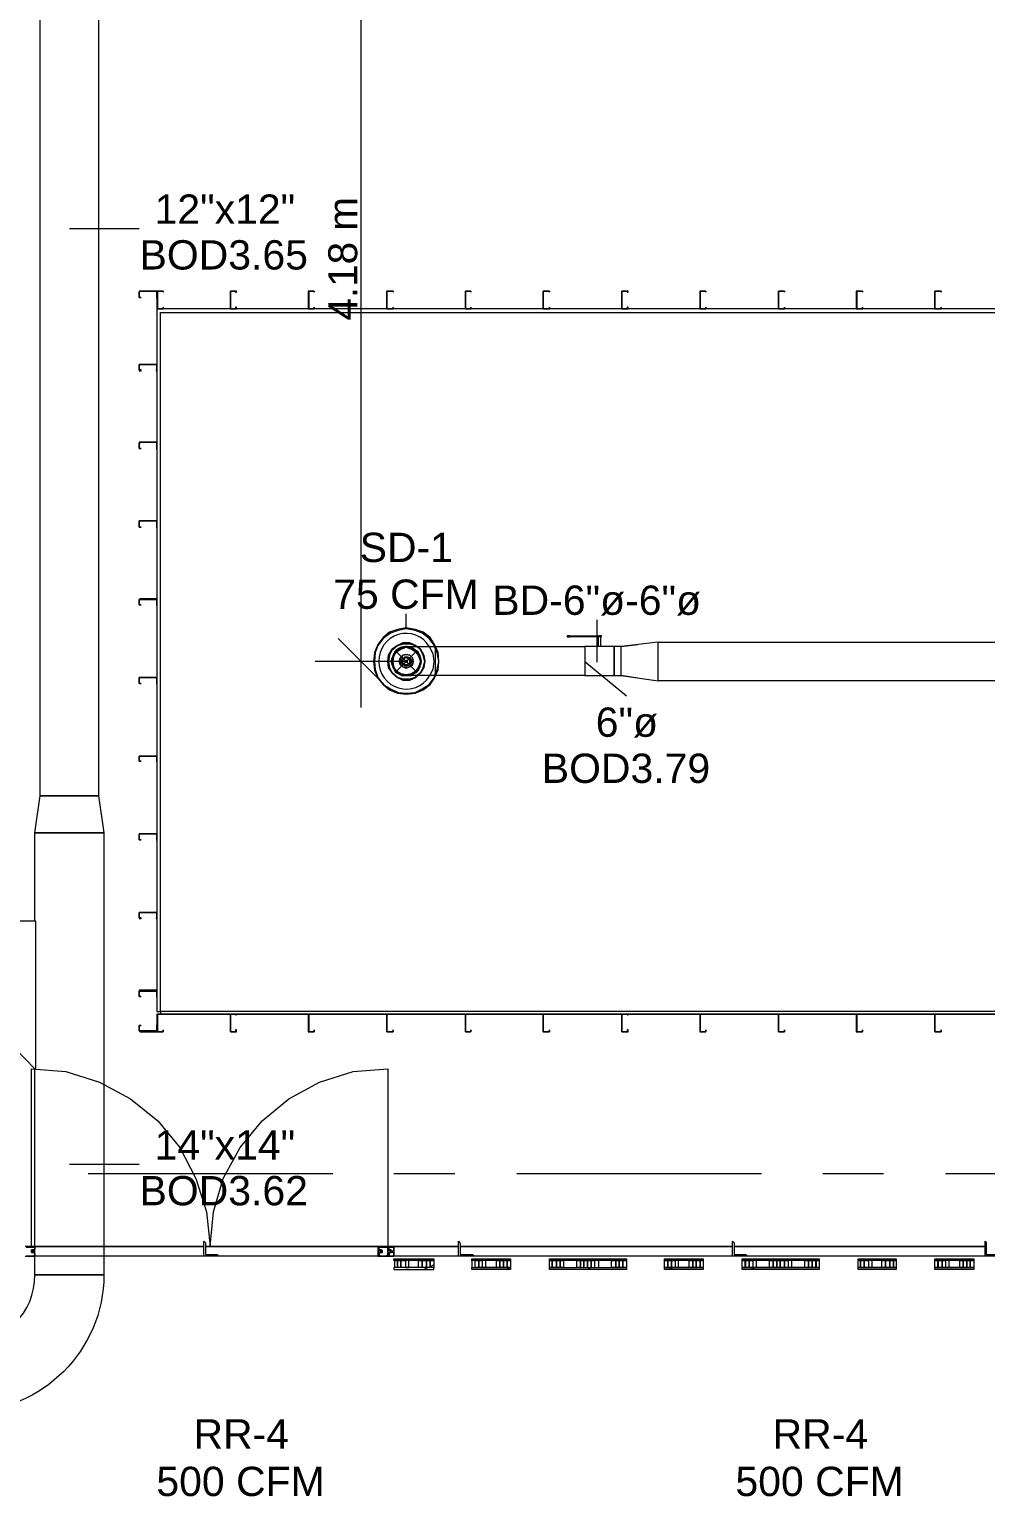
# Model space of a CAD drawing. Header units: metres. Extents: x -2 to 237, y -8 to 52.
# Drawn here: x 37.8 to 42.76, y 22.01 to 29.58 of the extents above; entities that cross this region are included whole.
import ezdxf

# ---------------------------------------------------------------- set-up
doc = ezdxf.new("R2010")
doc.units = ezdxf.units.M
doc.layers.add('HVAC - Ductos', color=5, linetype='Continuous', lineweight=0)
doc.layers.add('PDF4_Text', color=7, linetype='Continuous', lineweight=0)
doc.layers.add('PDF4_Geometry', color=7, linetype='Continuous', lineweight=0, true_color=0xaaaaaa)
doc.styles.add('PDF Helvetica', font='')
doc.styles.get('PDF Helvetica').set_extended_font_data('Helvetica')

msp = doc.modelspace()

# ---------------------------------------------------------------- linework, layer by layer
at = {"layer": 'HVAC - Ductos', "lineweight": 0}
for points in [[(39.5204, 26.0684), (39.5204, 30.4805), (39.5204, 33.0828)], [(38.0085, 28.5516), (38.3704, 28.5516)], [(39.7541, 26.4808), (39.7541, 26.554)], [(40.7437, 26.3021), (40.7437, 26.522)], [(39.7541, 26.3845), (39.7495, 26.3845), (39.7541, 26.3845), (39.7679, 26.3845), (39.7907, 26.3845), (39.8228, 26.3845), (39.8641, 26.3845), (39.9053, 26.3845), (39.9007, 26.3937), (39.8778, 26.4304), (39.8412, 26.4578), (39.7999, 26.4716), (39.7541, 26.4808), (39.7083, 26.4716), (39.6671, 26.4578), (39.635, 26.4304), (39.6075, 26.3937), (39.5892, 26.3524), (39.5846, 26.3066), (39.5892, 26.2608), (39.6075, 26.2196), (39.635, 26.1875), (39.6671, 26.1601), (39.7083, 26.1417), (39.7541, 26.1371), (39.7999, 26.1417), (39.8412, 26.1601), (39.8778, 26.1875), (39.9007, 26.2196), (39.9053, 26.2333), (39.887, 26.2333), (39.8458, 26.2333), (39.8091, 26.2333), (39.7816, 26.2333), (39.7587, 26.2333), (39.7541, 26.2333), (39.7358, 26.2333), (39.7175, 26.2425), (39.6991, 26.2517), (39.6899, 26.27), (39.6808, 26.2883), (39.6763, 26.3066), (39.6808, 26.325), (39.6899, 26.3433), (39.6991, 26.3616), (39.7175, 26.3754), (39.7358, 26.3799), (39.7541, 26.3845), (39.7587, 26.3845), (39.7541, 26.3845), (39.7358, 26.3799), (39.7312, 26.3799), (39.7266, 26.3754), (39.7221, 26.3754), (39.7175, 26.3754), (39.6991, 26.3616), (39.6899, 26.3433), (39.6854, 26.3387), (39.6854, 26.3341), (39.6808, 26.325), (39.6763, 26.3066), (39.6808, 26.2883), (39.6854, 26.2791), (39.6854, 26.2746), (39.6899, 26.27), (39.6991, 26.2517), (39.7175, 26.2425), (39.7221, 26.2379), (39.7266, 26.2379), (39.7358, 26.2333), (39.7541, 26.2333), (39.7633, 26.2333), (39.7541, 26.2333)], [(39.9007, 26.3845), (39.9007, 26.3891), (39.8732, 26.4258), (39.8366, 26.4532), (39.7999, 26.467), (39.7541, 26.4762), (39.7129, 26.467), (39.6717, 26.4532), (39.635, 26.4258), (39.6075, 26.3891), (39.5937, 26.3524), (39.5892, 26.3066), (39.5937, 26.2654), (39.6075, 26.2241), (39.635, 26.1875), (39.6717, 26.1646), (39.7129, 26.1463), (39.7541, 26.1417), (39.7999, 26.1463), (39.8366, 26.1646), (39.8732, 26.1875), (39.9007, 26.2241), (39.9007, 26.2333)], [(40.7483, 26.435), (40.7483, 26.3845), (40.6796, 26.3845), (40.6796, 26.3799), (40.6796, 26.3754), (40.6796, 26.3616), (40.6796, 26.3433), (40.6796, 26.325), (40.6796, 26.3066), (40.6796, 26.2883), (40.6796, 26.27), (40.6796, 26.2517), (40.6796, 26.2425), (40.6796, 26.2333), (39.9053, 26.2333), (39.9053, 26.2425), (39.9053, 26.2517), (39.9053, 26.27), (39.9053, 26.2883), (39.9053, 26.3066), (39.9053, 26.325), (39.9053, 26.3433), (39.9053, 26.3616), (39.9053, 26.3754), (39.9053, 26.3799), (39.9053, 26.3845), (40.6796, 26.3845), (40.6796, 26.3799), (40.6796, 26.3754), (40.6796, 26.3616), (40.6796, 26.3433), (40.6796, 26.325), (40.6796, 26.3066), (40.6796, 26.2883), (40.6796, 26.27), (40.6796, 26.2517), (40.6796, 26.2425), (40.6796, 26.2333), (40.8308, 26.2333), (40.8308, 26.2425), (40.8308, 26.2517), (40.8308, 26.27), (40.8308, 26.2883), (40.8308, 26.3066), (40.8308, 26.325), (40.8308, 26.3433), (40.8308, 26.3616), (40.8308, 26.3754), (40.8308, 26.3799), (40.8308, 26.3845), (40.7621, 26.3845), (40.7621, 26.435), (40.7575, 26.435), (40.7529, 26.435)], [(40.588, 26.4395), (40.588, 26.435)], [(40.6017, 26.4395), (40.5971, 26.4395), (40.5926, 26.4395), (40.588, 26.4395), (40.5926, 26.4395), (40.5971, 26.4395), (40.6017, 26.4395), (40.7529, 26.4395), (40.7575, 26.4395), (40.7621, 26.4395), (40.7667, 26.4395), (40.7621, 26.4395), (40.7575, 26.4395), (40.7529, 26.4395)], [(40.7575, 26.435), (40.7621, 26.435), (40.7667, 26.435), (40.7621, 26.435), (40.7575, 26.435), (40.7529, 26.435), (40.6017, 26.435), (40.5971, 26.435), (40.5926, 26.435), (40.588, 26.435), (40.5926, 26.435), (40.5971, 26.435), (40.6017, 26.435)], [(40.7667, 26.435), (40.7667, 26.4395)], [(39.4014, 26.4258), (39.5204, 26.3066), (39.6396, 26.1875)], [(39.7816, 26.3754), (39.8091, 26.3616), (39.7816, 26.3754), (39.7541, 26.3845), (39.7266, 26.3799), (39.7266, 26.3754), (39.6991, 26.3616), (39.6854, 26.3341), (39.6808, 26.3066), (39.6854, 26.2791), (39.6991, 26.2517), (39.7221, 26.2379), (39.6991, 26.2517), (39.7266, 26.2379), (39.7541, 26.2333), (39.7816, 26.2379), (39.8091, 26.2517), (39.8228, 26.2791), (39.832, 26.3066), (39.8228, 26.3387), (39.8091, 26.3616), (39.8228, 26.3387), (39.832, 26.3066), (39.8228, 26.3341)], [(39.7633, 26.2333), (39.7724, 26.2333), (39.7907, 26.2425), (39.7724, 26.2379), (39.7541, 26.2333), (39.7358, 26.2379), (39.7175, 26.2425), (39.7037, 26.2562), (39.6899, 26.27), (39.6854, 26.2883), (39.6808, 26.3066), (39.6854, 26.325), (39.6899, 26.3433), (39.7037, 26.3616), (39.7175, 26.3708), (39.7358, 26.3799), (39.7541, 26.3799), (39.7724, 26.3799), (39.7907, 26.3708), (39.8045, 26.3616), (39.8228, 26.3387), (39.8274, 26.3341)], [(39.6899, 26.3387), (39.7037, 26.3616), (39.7221, 26.3754), (39.6991, 26.3616), (39.6854, 26.3387), (39.6991, 26.3616), (39.7221, 26.3754)], [(39.7816, 26.3799), (39.7816, 26.3754), (39.7862, 26.3754), (39.8045, 26.3616), (39.8183, 26.3433), (39.8091, 26.3616), (39.7816, 26.3754), (39.7541, 26.3845), (39.7816, 26.3754), (39.7541, 26.3799), (39.7312, 26.3754)], [(39.7587, 26.3845), (39.7724, 26.3799), (39.7907, 26.3754), (39.8091, 26.3616), (39.8228, 26.3341), (39.8274, 26.3066), (39.8228, 26.2837)], [(39.8732, 26.3845), (39.8916, 26.3479), (39.8961, 26.3066), (39.8916, 26.2654), (39.8732, 26.2287)], [(39.9007, 26.2333), (39.9145, 26.2654), (39.9236, 26.3066), (39.919, 26.3524), (39.9053, 26.3845)], [(39.9053, 26.2333), (39.919, 26.2608), (39.9236, 26.3066), (39.9145, 26.3524), (39.9007, 26.3845)], [(39.9053, 26.2333), (39.9053, 26.2425), (39.9053, 26.2517), (39.9053, 26.27), (39.9053, 26.2883), (39.9053, 26.3066), (39.9053, 26.325), (39.9053, 26.3433), (39.9053, 26.3616), (39.9053, 26.3754), (39.9053, 26.3799), (39.9053, 26.3845)], [(40.7621, 26.3845), (40.7575, 26.3845), (40.7529, 26.3845)], [(40.9545, 26.2196), (40.8675, 26.2333), (41.0599, 26.2059), (41.0599, 26.4074), (40.8675, 26.3845), (40.9545, 26.3937)], [(39.7587, 26.3066), (39.5204, 26.3066), (39.2822, 26.3066)], [(39.6854, 26.2837), (39.6763, 26.3066), (39.6854, 26.3341)], [(39.6854, 26.2837), (39.6854, 26.2791), (39.6854, 26.2746), (39.6854, 26.2791)], [(39.8045, 26.2562), (39.7907, 26.2425), (39.8091, 26.2517), (39.8228, 26.2791), (39.8091, 26.2517), (39.7816, 26.2379), (39.7587, 26.2333), (39.7816, 26.2379), (39.8091, 26.2517), (39.8183, 26.27), (39.8274, 26.2883), (39.8274, 26.3066), (39.8274, 26.325), (39.832, 26.3066), (39.8274, 26.2883), (39.8183, 26.27), (39.8045, 26.2562), (39.7862, 26.2425)], [(39.8274, 26.2791), (39.8228, 26.2791), (39.8228, 26.2746), (39.8091, 26.2562)], [(40.6796, 26.3066), (40.8949, 26.1279)], [(40.8675, 26.3341), (40.8675, 26.3387)], [(40.8675, 26.2883), (40.8675, 26.2975)], [(40.8675, 26.2746), (40.8675, 26.2791)], [(39.7221, 26.2425), (39.7037, 26.2562), (39.6899, 26.2746)], [(39.7266, 26.2379), (39.7221, 26.2379), (39.7266, 26.2379), (39.7312, 26.2379)], [(39.7862, 26.2379), (39.7816, 26.2379), (39.7541, 26.2333), (39.7312, 26.2379), (39.7495, 26.2333), (39.7312, 26.2379)], [(37.6786, 24.3503), (37.8298, 24.1945)], [(38.0085, 23.6997), (38.3704, 23.6997)]]:
    msp.add_lwpolyline(points, dxfattribs=at)
for points in [[(37.8619, 31.4426), (37.8619, 32.2032), (37.8573, 32.2032), (37.8573, 32.7071), (38.1597, 32.7071), (38.1597, 25.6103), (37.8573, 25.6103), (37.8573, 31.4426)], [(39.8091, 26.2333), (39.7999, 26.2241), (39.7724, 26.215), (39.7403, 26.215), (39.7083, 26.2241), (39.6808, 26.2471), (39.6671, 26.2746), (39.6625, 26.3066), (39.6671, 26.3387), (39.6808, 26.3662), (39.7083, 26.3891), (39.7403, 26.3983), (39.7724, 26.3983), (39.7999, 26.3891), (39.8091, 26.3845), (39.8045, 26.3891), (39.7724, 26.4028), (39.7358, 26.4028), (39.7083, 26.3891), (39.6808, 26.3708), (39.6625, 26.3387), (39.6579, 26.3066), (39.6625, 26.2746), (39.6808, 26.2471), (39.7083, 26.2241), (39.7358, 26.2104), (39.7724, 26.2104), (39.8045, 26.2241), (39.8091, 26.2287), (39.8045, 26.2241), (39.7724, 26.2104), (39.7358, 26.2104), (39.7083, 26.2241), (39.6808, 26.2471), (39.6625, 26.2746), (39.6579, 26.3066), (39.6625, 26.3387), (39.6808, 26.3708), (39.7083, 26.3891), (39.7358, 26.4028), (39.7724, 26.4028), (39.8045, 26.3891), (39.8091, 26.3845), (39.7999, 26.3891), (39.7724, 26.3983), (39.7403, 26.3983), (39.7083, 26.3891), (39.6808, 26.3662), (39.6671, 26.3387), (39.6625, 26.3066), (39.6671, 26.2746), (39.6808, 26.2471), (39.7083, 26.2241), (39.7403, 26.215), (39.7724, 26.215), (39.7999, 26.2241)], [(39.6899, 26.3341), (39.7037, 26.357), (39.7266, 26.3708), (39.7541, 26.3799), (39.7816, 26.3708), (39.8045, 26.357), (39.8183, 26.3341), (39.8274, 26.3066), (39.8183, 26.2791), (39.8045, 26.2562), (39.7816, 26.2425), (39.7541, 26.2379), (39.7266, 26.2425), (39.7037, 26.2562), (39.6899, 26.2791), (39.6854, 26.3066)], [(39.7266, 26.3799), (39.7266, 26.3754), (39.7221, 26.3754), (39.7266, 26.3754)], [(39.7495, 26.3845), (39.7312, 26.3799)], [(39.8412, 26.3387), (39.8274, 26.3662), (39.8091, 26.3845), (39.8274, 26.3708), (39.8091, 26.3845), (39.8274, 26.3662), (39.8412, 26.3387), (39.8504, 26.3066), (39.8412, 26.2746), (39.8274, 26.2471), (39.8091, 26.2333), (39.8274, 26.2471), (39.8458, 26.2746), (39.8274, 26.2471), (39.8412, 26.2746), (39.8504, 26.3066), (39.8458, 26.3387), (39.8504, 26.3066)], [(39.8458, 26.3387), (39.8274, 26.3708)], [(40.8675, 26.2333), (40.8675, 26.2425), (40.8675, 26.2517), (40.8675, 26.27), (40.8675, 26.2883), (40.8675, 26.3066), (40.8675, 26.325), (40.8675, 26.3433), (40.8675, 26.3616), (40.8675, 26.3754), (40.8675, 26.3799), (40.8675, 26.3845), (40.8308, 26.3845), (40.8308, 26.3799), (40.8308, 26.3754), (40.8308, 26.3616), (40.8308, 26.3433), (40.8308, 26.325), (40.8308, 26.3066), (40.8308, 26.2883), (40.8308, 26.27), (40.8308, 26.2517), (40.8308, 26.2425), (40.8308, 26.2333)], [(41.0599, 26.4074), (45.724, 26.4074), (45.724, 26.2059), (41.0599, 26.2059)], [(39.6854, 26.2837), (39.6808, 26.3066), (39.6854, 26.3341), (39.6763, 26.3066)], [(39.6854, 26.3387), (39.6854, 26.3341)], [(39.7724, 26.2791), (39.7862, 26.2883), (39.7907, 26.3066), (39.7862, 26.2883), (39.7724, 26.2791), (39.7541, 26.27), (39.7358, 26.2791), (39.7221, 26.2883), (39.7175, 26.3066), (39.7221, 26.325), (39.7358, 26.3387), (39.7541, 26.3433), (39.7724, 26.3387), (39.7862, 26.325), (39.7907, 26.3066), (39.7862, 26.325), (39.7724, 26.3387), (39.7541, 26.3433), (39.7358, 26.3387), (39.7266, 26.325), (39.7221, 26.3066), (39.7266, 26.2883), (39.7358, 26.2791), (39.7541, 26.2746)], [(39.7633, 26.2837), (39.7724, 26.2929), (39.7816, 26.3066), (39.777, 26.2929), (39.7633, 26.2837), (39.7449, 26.2837), (39.7358, 26.2929), (39.7266, 26.3066), (39.7358, 26.3204), (39.7449, 26.3295), (39.7633, 26.3295), (39.777, 26.3204), (39.7816, 26.3066), (39.7724, 26.3204), (39.7633, 26.3295), (39.7449, 26.3295), (39.7358, 26.3204), (39.7312, 26.3066), (39.7358, 26.2929), (39.7449, 26.2837)], [(39.7403, 26.3204), (39.7541, 26.3295), (39.7679, 26.3204), (39.7724, 26.3066), (39.7679, 26.2929), (39.7541, 26.2883), (39.7403, 26.2929), (39.7358, 26.3066)], [(39.7541, 26.3112), (39.7495, 26.3066), (39.7495, 26.3112), (39.7587, 26.3112), (39.7587, 26.3066), (39.7587, 26.3112)], [(39.7587, 26.3021), (39.7587, 26.3066), (39.7587, 26.3021), (39.7495, 26.3021), (39.7495, 26.3066), (39.7541, 26.3021)], [(39.8274, 26.325), (39.8183, 26.3433)], [(39.8228, 26.2791), (39.832, 26.3066)], [(39.8458, 26.2746), (39.8504, 26.3066)], [(39.6854, 26.2746), (39.6991, 26.2562)], [(39.7495, 26.2333), (39.7541, 26.2333), (39.7587, 26.2333), (39.7541, 26.2333)], [(39.8091, 26.2287), (39.8274, 26.2471)], [(38.1597, 25.6103), (38.1872, 25.4178), (37.8298, 25.4178), (37.8573, 25.6103)], [(37.8344, 24.1945), (37.8344, 24.9596), (37.8298, 24.9596), (37.8298, 25.4178), (38.1872, 25.4178), (38.1872, 23.127), (37.8298, 23.127), (37.8298, 24.1945)], [(37.8344, 24.9596), (37.6786, 24.9596), (37.6786, 24.3503), (37.8298, 24.1945), (37.8344, 24.1945)]]:
    msp.add_lwpolyline(points, close=True, dxfattribs=at)
msp.add_lwpolyline([(39.8732, 26.3845, 0.77164), (39.6121, 26.3066, 0.752714), (39.8732, 26.2287)], format="xyb", dxfattribs=at)
msp.add_lwpolyline([(37.4771, 22.4169), (37.4771, 22.7696, 0.412129), (37.8298, 23.127), (38.1872, 23.127, -0.412858)], format="xyb", close=True, dxfattribs=at)
at = {"layer": 'PDF4_Geometry', "lineweight": 0}
for points in [[(38.4621, 28.1943), (38.4621, 28.2218), (38.4621, 28.2263), (38.375, 28.2263), (38.3704, 28.2263), (38.3704, 28.2218), (38.3704, 28.1943), (38.3796, 28.1943), (38.3704, 28.1943), (38.3704, 28.2218), (38.375, 28.2263), (38.4621, 28.2263), (38.4621, 28.2218), (38.4621, 28.1943), (38.4575, 28.1943)], [(38.4942, 28.2263), (38.4667, 28.2263), (38.4621, 28.2263), (38.4621, 28.1347), (38.4667, 28.1347), (38.4942, 28.1347), (38.4942, 28.1438), (38.4942, 28.1347), (38.4667, 28.1347), (38.4667, 28.2263), (38.4942, 28.2263), (38.4942, 28.2218)], [(38.8744, 28.2263), (38.8424, 28.2263), (38.8424, 28.1347), (38.8744, 28.1347), (38.8744, 28.1438), (38.8698, 28.1438), (38.8698, 28.1347), (38.8424, 28.1347), (38.8424, 28.2263), (38.8698, 28.2263), (38.8698, 28.2218), (38.8744, 28.2218)], [(39.2776, 28.2263), (39.2501, 28.2263), (39.2455, 28.2263), (39.2455, 28.1347), (39.2501, 28.1347), (39.2776, 28.1347), (39.2776, 28.1438), (39.2776, 28.1347), (39.2501, 28.1347), (39.2501, 28.2263), (39.2776, 28.2263), (39.2776, 28.2218)], [(39.6854, 28.2263), (39.6533, 28.2263), (39.6533, 28.1347), (39.6854, 28.1347), (39.6854, 28.1438), (39.6854, 28.1347), (39.6533, 28.1347), (39.6533, 28.2263), (39.6854, 28.2263), (39.6854, 28.2218)], [(40.0886, 28.2263), (40.0611, 28.2263), (40.0611, 28.1347), (40.0886, 28.1347), (40.0886, 28.1438), (40.0886, 28.1347), (40.0611, 28.1347), (40.0611, 28.2263), (40.0886, 28.2263), (40.0886, 28.2218)], [(40.4964, 28.2263), (40.4688, 28.2263), (40.4642, 28.2263), (40.4642, 28.1347), (40.4688, 28.1347), (40.4964, 28.1347), (40.4964, 28.1438), (40.4964, 28.1347), (40.4688, 28.1347), (40.4642, 28.1347), (40.4642, 28.2263), (40.4688, 28.2263), (40.4964, 28.2263), (40.4964, 28.2218)], [(40.9041, 28.2263), (40.872, 28.2263), (40.872, 28.1347), (40.9041, 28.1347), (40.9041, 28.1438), (40.8995, 28.1438), (40.8995, 28.1347), (40.872, 28.1347), (40.872, 28.2263), (40.8995, 28.2263), (40.8995, 28.2218), (40.9041, 28.2218)], [(41.3073, 28.2263), (41.2798, 28.2263), (41.2752, 28.2263), (41.2752, 28.1347), (41.2798, 28.1347), (41.3073, 28.1347), (41.3073, 28.1438), (41.3073, 28.1347), (41.2798, 28.1347), (41.2798, 28.2263), (41.3073, 28.2263), (41.3073, 28.2218)], [(41.715, 28.2263), (41.683, 28.2263), (41.683, 28.1347), (41.715, 28.1347), (41.715, 28.1438), (41.715, 28.1347), (41.683, 28.1347), (41.683, 28.2263), (41.715, 28.2263), (41.715, 28.2218)], [(42.1182, 28.2263), (42.0908, 28.2263), (42.0862, 28.2263), (42.0862, 28.1347), (42.0908, 28.1347), (42.1182, 28.1347), (42.1182, 28.1438), (42.1182, 28.1347), (42.0908, 28.1347), (42.0908, 28.2263), (42.1182, 28.2263), (42.1182, 28.2218)], [(42.526, 28.2263), (42.4939, 28.2263), (42.4939, 28.1347), (42.526, 28.1347), (42.526, 28.1438), (42.526, 28.1347), (42.4939, 28.1347), (42.4939, 28.2263), (42.526, 28.2263), (42.526, 28.2218)], [(38.4805, 28.1164), (45.6278, 28.1164), (45.6278, 28.1347), (38.4621, 28.1347), (38.4621, 28.1164), (38.4621, 24.4923), (38.4805, 24.4923)], [(38.4621, 27.814), (38.4621, 27.8461), (38.375, 27.8461), (38.3704, 27.8461), (38.3704, 27.814), (38.3796, 27.814), (38.3796, 27.8186), (38.3704, 27.8186), (38.3704, 27.8461), (38.375, 27.8461), (38.4621, 27.8461), (38.4621, 27.8186), (38.4575, 27.8186), (38.4575, 27.814)], [(38.4621, 27.4108), (38.4621, 27.4383), (38.4621, 27.4429), (38.375, 27.4429), (38.3704, 27.4429), (38.3704, 27.4383), (38.3704, 27.4108), (38.3796, 27.4108), (38.3704, 27.4108), (38.3704, 27.4383), (38.375, 27.4383), (38.375, 27.4429), (38.4621, 27.4429), (38.4621, 27.4383), (38.4621, 27.4108), (38.4575, 27.4108)], [(38.4621, 27.003), (38.4621, 27.0351), (38.375, 27.0351), (38.3704, 27.0351), (38.3704, 27.003), (38.3796, 27.003), (38.3704, 27.003), (38.3704, 27.0351), (38.375, 27.0351), (38.4621, 27.0351), (38.4621, 27.003), (38.4575, 27.003)], [(38.4621, 26.5999), (38.4621, 26.6273), (38.4621, 26.6319), (38.375, 26.6319), (38.3704, 26.6273), (38.3704, 26.5999), (38.3796, 26.5999), (38.3704, 26.5999), (38.3704, 26.6273), (38.375, 26.6273), (38.4621, 26.6273), (38.4621, 26.5999), (38.4575, 26.5999)], [(38.4621, 26.1921), (38.4621, 26.2241), (38.375, 26.2241), (38.3704, 26.2241), (38.3704, 26.1921), (38.3796, 26.1921), (38.3704, 26.1921), (38.3704, 26.2241), (38.375, 26.2241), (38.4621, 26.2241), (38.4621, 26.1921), (38.4575, 26.1921)], [(38.4621, 25.7889), (38.4621, 25.8164), (38.375, 25.8164), (38.3704, 25.8164), (38.3704, 25.7889), (38.3796, 25.7889), (38.3704, 25.7889), (38.3704, 25.8164), (38.375, 25.8164), (38.4621, 25.8164), (38.4621, 25.7889), (38.4575, 25.7889)], [(38.4621, 25.3812), (38.4621, 25.4086), (38.4621, 25.4132), (38.375, 25.4132), (38.3704, 25.4132), (38.3704, 25.4086), (38.3704, 25.3812), (38.3796, 25.3812), (38.3704, 25.3812), (38.3704, 25.4086), (38.375, 25.4132), (38.4621, 25.4132), (38.4621, 25.4086), (38.4621, 25.3812), (38.4575, 25.3812)], [(38.4621, 24.9734), (38.4621, 25.0054), (38.375, 25.0054), (38.3704, 25.0054), (38.3704, 24.9734), (38.3796, 24.9734), (38.3796, 24.978), (38.3704, 24.978), (38.3704, 25.0054), (38.375, 25.0054), (38.4621, 25.0054), (38.4621, 24.978), (38.4575, 24.978), (38.4575, 24.9734)], [(38.4621, 24.5702), (38.4621, 24.5977), (38.4621, 24.6023), (38.375, 24.6023), (38.3704, 24.6023), (38.3704, 24.5977), (38.3704, 24.5702), (38.3796, 24.5702), (38.3704, 24.5702), (38.3704, 24.5977), (38.375, 24.5977), (38.4621, 24.5977), (38.4621, 24.5702), (38.4575, 24.5702)], [(38.4942, 24.4786), (38.4667, 24.4786), (38.4621, 24.4786), (38.4621, 24.474), (38.4621, 24.3869), (38.4667, 24.3869), (38.4942, 24.3869), (38.4942, 24.3961), (38.4942, 24.3869), (38.4667, 24.3869), (38.4667, 24.474), (38.4667, 24.4786), (38.4942, 24.4786), (38.4942, 24.474)], [(38.4805, 24.4786), (45.6278, 24.4786), (45.6278, 24.4923), (38.4805, 24.4923)], [(38.8744, 24.4786), (38.8424, 24.4786), (38.8424, 24.474), (38.8424, 24.3869), (38.8744, 24.3869), (38.8744, 24.3961), (38.8698, 24.3961), (38.8698, 24.3869), (38.8424, 24.3869), (38.8424, 24.474), (38.8424, 24.4786), (38.8698, 24.4786), (38.8698, 24.474), (38.8744, 24.474)], [(39.2776, 24.4786), (39.2501, 24.4786), (39.2455, 24.474), (39.2455, 24.3869), (39.2501, 24.3869), (39.2776, 24.3869), (39.2776, 24.3961), (39.2776, 24.3869), (39.2501, 24.3869), (39.2501, 24.474), (39.2501, 24.4786), (39.2776, 24.4786), (39.2776, 24.474)], [(39.6854, 24.4786), (39.6533, 24.4786), (39.6533, 24.474), (39.6533, 24.3869), (39.6854, 24.3869), (39.6854, 24.3961), (39.6854, 24.3869), (39.6533, 24.3869), (39.6533, 24.474), (39.6533, 24.4786), (39.6854, 24.4786), (39.6854, 24.474)], [(40.0886, 24.4786), (40.0611, 24.4786), (40.0611, 24.474), (40.0611, 24.3869), (40.0886, 24.3869), (40.0886, 24.3961), (40.0886, 24.3869), (40.0611, 24.3869), (40.0611, 24.474), (40.0611, 24.4786), (40.0886, 24.4786), (40.0886, 24.474)], [(40.4964, 24.4786), (40.4688, 24.4786), (40.4642, 24.4786), (40.4642, 24.474), (40.4642, 24.3869), (40.4688, 24.3869), (40.4964, 24.3869), (40.4964, 24.3961), (40.4964, 24.3869), (40.4688, 24.3869), (40.4642, 24.3869), (40.4642, 24.474), (40.4642, 24.4786), (40.4688, 24.4786), (40.4964, 24.4786), (40.4964, 24.474)], [(40.9041, 24.4786), (40.872, 24.4786), (40.872, 24.474), (40.872, 24.3869), (40.9041, 24.3869), (40.9041, 24.3961), (40.8995, 24.3961), (40.8995, 24.3869), (40.872, 24.3869), (40.872, 24.474), (40.872, 24.4786), (40.8995, 24.4786), (40.8995, 24.474), (40.9041, 24.474)], [(41.3073, 24.4786), (41.2798, 24.4786), (41.2752, 24.4786), (41.2752, 24.474), (41.2752, 24.3869), (41.2798, 24.3869), (41.3073, 24.3869), (41.3073, 24.3961), (41.3073, 24.3869), (41.2798, 24.3869), (41.2798, 24.474), (41.2798, 24.4786), (41.3073, 24.4786), (41.3073, 24.474)], [(41.715, 24.4786), (41.683, 24.4786), (41.683, 24.474), (41.683, 24.3869), (41.715, 24.3869), (41.715, 24.3961), (41.715, 24.3869), (41.683, 24.3869), (41.683, 24.474), (41.683, 24.4786), (41.715, 24.4786), (41.715, 24.474)], [(42.1182, 24.4786), (42.0908, 24.4786), (42.0862, 24.474), (42.0862, 24.3869), (42.0908, 24.3869), (42.1182, 24.3869), (42.1182, 24.3961), (42.1182, 24.3869), (42.0908, 24.3869), (42.0908, 24.474), (42.0908, 24.4786), (42.1182, 24.4786), (42.1182, 24.474)], [(42.526, 24.4786), (42.4939, 24.4786), (42.4939, 24.474), (42.4939, 24.3869), (42.526, 24.3869), (42.526, 24.3961), (42.526, 24.3869), (42.4939, 24.3869), (42.4939, 24.474), (42.4939, 24.4786), (42.526, 24.4786), (42.526, 24.474)], [(38.3704, 24.419), (38.3704, 24.3915), (38.375, 24.3869), (38.4621, 24.3869), (38.4621, 24.3915), (38.4621, 24.419), (38.4575, 24.419), (38.4621, 24.419), (38.4621, 24.3915), (38.375, 24.3915), (38.3704, 24.3915), (38.3704, 24.419), (38.3796, 24.419)], [(38.7049, 23.3011), (38.7095, 23.2965), (38.7141, 23.2919), (38.7141, 23.2324), (38.7736, 23.2324), (38.7782, 23.2278), (38.7828, 23.2232), (38.7049, 23.2232)], [(39.6763, 23.2416), (39.6671, 23.2416), (39.6671, 23.237), (39.6625, 23.237), (39.6625, 23.2416), (39.6579, 23.2416), (39.6579, 23.2232), (39.6899, 23.2232), (39.6899, 23.2278), (39.6899, 23.2232), (39.6854, 23.2232), (39.6625, 23.2232), (39.6625, 23.2324), (39.6625, 23.2278), (39.6671, 23.2324), (39.6625, 23.2324), (39.6625, 23.237), (39.6625, 23.2324), (39.6671, 23.2324), (39.6671, 23.237), (39.6671, 23.2416), (39.6763, 23.2416), (39.6763, 23.2507), (39.6763, 23.2552), (39.6671, 23.2552), (39.6671, 23.2598), (39.6625, 23.2598), (39.6625, 23.2644), (39.6671, 23.2644), (39.6625, 23.2644), (39.6625, 23.269), (39.6854, 23.269), (39.6899, 23.269), (39.6899, 23.2736), (39.6579, 23.2736), (39.6579, 23.2507), (39.6625, 23.2507), (39.6625, 23.2552), (39.6625, 23.2598), (39.6671, 23.2598), (39.6671, 23.2507), (39.6763, 23.2507)], [(39.6899, 23.2736), (40.0244, 23.2736), (39.6899, 23.2736), (39.6899, 23.2232), (39.6899, 23.2416), (39.6763, 23.2416), (39.6763, 23.2507), (39.6899, 23.2507), (39.6899, 23.2552), (39.6899, 23.2507)], [(40.0244, 23.3011), (40.029, 23.2965), (40.0336, 23.2919), (40.0336, 23.2324), (40.0977, 23.2324), (40.1023, 23.2278), (40.1023, 23.2232), (40.0244, 23.2232)], [(40.0336, 23.2736), (40.9957, 23.2736)], [(40.9957, 23.2736), (41.4447, 23.2736)], [(41.4447, 23.3011), (41.4493, 23.2965), (41.4539, 23.2919), (41.4539, 23.2324), (41.5134, 23.2324), (41.518, 23.2278), (41.5226, 23.2232), (41.4447, 23.2232)], [(41.4539, 23.2736), (42.329, 23.2736), (42.7551, 23.2736), (42.329, 23.2736)], [(42.7551, 23.3011), (42.7597, 23.2965), (42.7597, 23.2919), (42.7597, 23.2324), (42.8238, 23.2324), (42.8284, 23.2278), (42.833, 23.2232), (42.7551, 23.2232)], [(39.8961, 23.2003), (39.6899, 23.2003), (39.6899, 23.2094), (39.8961, 23.2094)], [(39.7266, 23.2003), (39.7266, 23.1636), (39.7083, 23.1636), (39.7083, 23.2003)], [(39.8366, 23.2003), (39.8366, 23.1636), (39.8366, 23.2003), (39.8595, 23.2003), (39.8778, 23.2003), (39.8778, 23.1636), (39.8595, 23.1636), (39.8595, 23.2003), (39.8595, 23.1636), (39.8366, 23.1636), (39.8183, 23.1636), (39.8183, 23.2003)], [(40.2947, 23.2003), (40.0932, 23.2003), (40.0932, 23.2094), (40.2947, 23.2094)], [(40.1298, 23.2003), (40.1298, 23.1636), (40.1115, 23.1636), (40.1115, 23.2003)], [(40.2397, 23.2003), (40.2397, 23.1636), (40.2397, 23.2003), (40.2581, 23.2003), (40.2764, 23.2003), (40.2764, 23.1636), (40.2581, 23.1636), (40.2581, 23.2003), (40.2581, 23.1636), (40.2397, 23.1636), (40.2215, 23.1636), (40.2215, 23.2003)], [(40.8949, 23.2003), (40.4964, 23.2003), (40.4964, 23.2094), (40.8949, 23.2094)], [(40.533, 23.2003), (40.533, 23.1636), (40.5101, 23.1636), (40.5101, 23.2003)], [(40.5513, 23.1636), (40.5513, 23.2003), (40.5696, 23.2003), (40.5696, 23.1636), (40.5513, 23.1636), (40.533, 23.1636), (40.533, 23.2003), (40.5513, 23.2003)], [(40.8399, 23.2003), (40.8399, 23.1636), (40.8399, 23.2003), (40.8583, 23.2003), (40.8766, 23.2003), (40.8766, 23.1636), (40.8583, 23.1636), (40.8583, 23.2003), (40.8583, 23.1636), (40.8399, 23.1636), (40.8171, 23.1636), (40.8171, 23.2003)], [(41.2935, 23.2003), (41.092, 23.2003), (41.092, 23.2094), (41.2935, 23.2094)], [(41.1286, 23.2003), (41.1286, 23.1636), (41.1103, 23.1636), (41.1103, 23.2003)], [(41.2385, 23.2003), (41.2385, 23.1636), (41.2385, 23.2003), (41.2569, 23.2003), (41.2752, 23.2003), (41.2752, 23.1636), (41.2569, 23.1636), (41.2569, 23.2003), (41.2569, 23.1636), (41.2385, 23.1636), (41.2203, 23.1636), (41.2203, 23.2003)], [(41.8937, 23.2003), (41.4952, 23.2003), (41.4952, 23.2094), (41.8937, 23.2094)], [(41.5318, 23.2003), (41.5318, 23.1636), (41.5134, 23.1636), (41.5134, 23.2003)], [(41.6555, 23.2003), (41.6555, 23.1636), (41.6555, 23.2003), (41.6738, 23.2003), (41.6921, 23.2003), (41.6921, 23.1636), (41.6738, 23.1636), (41.6738, 23.2003), (41.6738, 23.1636), (41.6555, 23.1636), (41.6372, 23.1636), (41.6372, 23.2003)], [(41.715, 23.2003), (41.715, 23.1636), (41.6921, 23.1636), (41.6921, 23.2003)], [(41.8387, 23.2003), (41.8387, 23.1636), (41.8387, 23.2003), (41.8571, 23.2003), (41.8754, 23.2003), (41.8754, 23.1636), (41.8571, 23.1636), (41.8571, 23.2003), (41.8571, 23.1636), (41.8387, 23.1636), (41.8204, 23.1636), (41.8204, 23.2003)], [(42.2923, 23.2003), (42.0953, 23.2003), (42.0953, 23.2094), (42.2923, 23.2094)], [(42.1274, 23.2003), (42.1274, 23.1636), (42.109, 23.1636), (42.109, 23.2003)], [(42.2374, 23.2003), (42.2374, 23.1636), (42.2374, 23.2003), (42.2603, 23.2003), (42.2786, 23.2003), (42.2786, 23.1636), (42.2603, 23.1636), (42.2603, 23.2003), (42.2603, 23.1636), (42.2374, 23.1636), (42.219, 23.1636), (42.219, 23.2003)], [(42.6955, 23.2003), (42.4939, 23.2003), (42.4939, 23.2094), (42.6955, 23.2094)], [(42.5306, 23.2003), (42.5306, 23.1636), (42.5123, 23.1636), (42.5123, 23.2003)], [(42.6406, 23.2003), (42.6406, 23.1636), (42.6406, 23.2003), (42.6588, 23.2003), (42.6772, 23.2003), (42.6772, 23.1636), (42.6588, 23.1636), (42.6588, 23.2003), (42.6588, 23.1636), (42.6406, 23.1636), (42.6222, 23.1636), (42.6222, 23.2003)], [(40.0932, 23.1545), (40.0932, 23.1636), (40.2947, 23.1636), (40.2947, 23.1545)], [(40.8949, 23.1636), (40.8949, 23.1545), (40.4964, 23.1545), (40.4964, 23.1636)], [(41.2935, 23.1636), (41.2935, 23.1545), (41.092, 23.1545), (41.092, 23.1636)], [(41.8937, 23.1636), (41.8937, 23.1545), (41.4952, 23.1545), (41.4952, 23.1636)], [(42.2923, 23.1636), (42.2923, 23.1545), (42.0953, 23.1545), (42.0953, 23.1636)], [(42.6955, 23.1636), (42.6955, 23.1545), (42.4939, 23.1545), (42.4939, 23.1636)]]:
    msp.add_lwpolyline(points, close=True, dxfattribs=at)
at = {"layer": 'PDF4_Geometry', "color": 254, "lineweight": 0, "true_color": 0xd2d2d2}
for points in [[(38.4621, 28.1576), (38.4667, 28.1576)], [(38.4438, 26.6273), (38.4438, 26.6319)], [(38.4254, 24.5977), (38.4254, 24.6023)], [(39.2455, 24.4144), (39.2501, 24.419)], [(41.2752, 24.4328), (41.2798, 24.4373)]]:
    msp.add_lwpolyline(points, dxfattribs=at)
at = {"layer": 'PDF4_Geometry', "lineweight": 0}
for points in [[(45.6278, 24.4923), (45.6278, 25.821), (45.6278, 26.5999), (45.6278, 28.1347), (38.4621, 28.1347)], [(38.4805, 24.4923), (38.4805, 28.1164)], [(45.6278, 24.4786), (38.4805, 24.4786)], [(37.8115, 23.2736), (37.8115, 24.1945), (37.9902, 24.1807), (38.1643, 24.1258), (38.3246, 24.0387), (38.4667, 23.9242), (38.5812, 23.7868), (38.6637, 23.6264), (38.7187, 23.4523), (38.737, 23.2736), (38.7554, 23.4523), (38.8057, 23.6264), (38.8928, 23.7868), (39.0073, 23.9242), (39.1447, 24.0387), (39.3052, 24.1258), (39.4792, 24.1807), (39.6579, 24.1945), (39.6579, 23.2736)], [(39.3738, 23.6493), (38.1047, 23.6493)], [(40.0061, 23.6493), (39.6899, 23.6493)], [(41.5959, 23.6493), (40.3268, 23.6493)], [(42.2282, 23.6493), (41.9121, 23.6493)], [(43.818, 23.6493), (42.5489, 23.6493)], [(37.7794, 23.2232), (37.8298, 23.2232), (37.8298, 23.2416), (37.8252, 23.2416), (37.8252, 23.237), (37.8252, 23.2416), (37.8115, 23.2416), (37.8115, 23.2507), (37.8252, 23.2507), (37.8252, 23.2552), (37.8252, 23.2507), (37.8298, 23.2507), (37.8298, 23.2736), (37.7794, 23.2736)], [(37.784, 23.269), (37.8252, 23.269), (37.8298, 23.269), (37.8252, 23.269), (37.8298, 23.269), (37.8298, 23.2598), (37.8252, 23.2598), (37.8252, 23.2552), (37.8206, 23.2552), (37.8115, 23.2552), (37.8115, 23.2507), (37.8115, 23.2416), (37.8206, 23.2416), (37.8252, 23.2416), (37.8252, 23.237), (37.8298, 23.237), (37.8298, 23.2324), (37.8298, 23.2278), (37.8298, 23.2232), (37.8252, 23.2232), (37.8298, 23.2232), (37.8252, 23.2232), (37.8252, 23.2278), (37.8252, 23.2232), (37.784, 23.2232)], [(37.8298, 23.2416), (37.8115, 23.2416), (37.8115, 23.2552), (37.8298, 23.2552)], [(39.6075, 23.2736), (38.7141, 23.2736), (39.6075, 23.2736), (39.6075, 23.2232), (37.8298, 23.2232), (37.8298, 23.2736), (38.7049, 23.2736), (37.8298, 23.2736)], [(39.6075, 23.2232), (39.6579, 23.2232), (39.6579, 23.2461), (39.6579, 23.2232), (39.6533, 23.2232), (39.6533, 23.2278), (39.6579, 23.2278), (39.6533, 23.2278), (39.6533, 23.2232), (39.6167, 23.2232), (39.6167, 23.2278), (39.6121, 23.2278), (39.6121, 23.2232), (39.6121, 23.2278), (39.6121, 23.2324), (39.6121, 23.237), (39.6167, 23.237), (39.6167, 23.2416), (39.6258, 23.2416), (39.6304, 23.2416), (39.6304, 23.2507), (39.6258, 23.2552), (39.6167, 23.2552), (39.6167, 23.2598), (39.6121, 23.2598), (39.6121, 23.269), (39.6167, 23.269), (39.6533, 23.269), (39.6579, 23.269), (39.6579, 23.2461), (39.6579, 23.2736), (39.6075, 23.2736), (39.6075, 23.2507), (39.6121, 23.2507), (39.6121, 23.2552), (39.6167, 23.2507), (39.6258, 23.2507), (39.6258, 23.2416), (39.6167, 23.2416), (39.6121, 23.2416), (39.6121, 23.237), (39.6121, 23.2416), (39.6075, 23.2416), (39.6075, 23.2232), (37.8298, 23.2232)], [(39.6075, 23.2552), (39.6258, 23.2552), (39.6258, 23.2416), (39.6075, 23.2416)], [(40.0244, 23.2736), (39.6899, 23.2736), (39.6899, 23.2552)], [(45.5865, 23.2736), (46.2875, 23.2736), (46.2875, 23.2232), (45.0001, 23.2232), (43.6622, 23.2232), (42.329, 23.2232), (40.9957, 23.2232), (39.6899, 23.2232)], [(40.0336, 23.2736), (40.9957, 23.2736), (41.4447, 23.2736)], [(41.4539, 23.2736), (42.329, 23.2736), (42.7551, 23.2736)], [(39.6899, 23.2416), (39.6899, 23.237)], [(39.6899, 23.2094), (39.6899, 23.2003)], [(39.6945, 23.1636), (39.6945, 23.2003), (39.7083, 23.2003), (39.7083, 23.1636), (39.6945, 23.1636), (39.6899, 23.1636), (39.6899, 23.1545), (39.8961, 23.1545), (39.8961, 23.1636), (39.6899, 23.1636), (39.6899, 23.1545), (39.8961, 23.1545), (39.8961, 23.1636)], [(39.8366, 23.1636), (39.7495, 23.1636), (39.7266, 23.1636), (39.7266, 23.2003), (39.7495, 23.2003), (39.7495, 23.1636), (39.7679, 23.1636), (39.7679, 23.2003), (39.7495, 23.2003), (39.7495, 23.1636)], [(39.8961, 23.2094), (39.8961, 23.2003), (39.8961, 23.1636), (39.8778, 23.1636), (39.8778, 23.2003), (39.8961, 23.2003)], [(39.8961, 23.1774), (39.8778, 23.1682)], [(40.0932, 23.2094), (40.0932, 23.2003), (40.0932, 23.1636)], [(40.2719, 23.1545), (40.2901, 23.1636), (40.2947, 23.1636), (40.2947, 23.1545), (40.0932, 23.1545), (40.0932, 23.1636), (40.1115, 23.1636), (40.1115, 23.2003), (40.0932, 23.2003)], [(40.2397, 23.1636), (40.1481, 23.1636), (40.1298, 23.1636), (40.1298, 23.2003), (40.1481, 23.2003), (40.1481, 23.1636), (40.1665, 23.1636), (40.1665, 23.2003), (40.1481, 23.2003), (40.1481, 23.1636)], [(40.2947, 23.2094), (40.2947, 23.2003), (40.2947, 23.1636), (40.2764, 23.1636), (40.2764, 23.2003), (40.2947, 23.2003)], [(40.8949, 23.1636), (40.8949, 23.1545), (40.4964, 23.1545), (40.4964, 23.1636), (40.4964, 23.2003), (40.4964, 23.2094)], [(40.4964, 23.2003), (40.5101, 23.2003), (40.5101, 23.1636), (40.4964, 23.1636)], [(40.5513, 23.1636), (40.6567, 23.1636), (40.6384, 23.1636), (40.6384, 23.2003), (40.6567, 23.2003), (40.6567, 23.1636), (40.6567, 23.2003), (40.6751, 23.2003)], [(40.6567, 23.1636), (40.6751, 23.1636), (40.6933, 23.1636), (40.6933, 23.2003), (40.7117, 23.2003), (40.7117, 23.1636), (40.7117, 23.2003), (40.73, 23.2003), (40.73, 23.1636)], [(40.6751, 23.2003), (40.6751, 23.1636), (40.6751, 23.2003), (40.6933, 23.2003), (40.6933, 23.1636), (40.7117, 23.1636), (40.6933, 23.1545)], [(40.7117, 23.1636), (40.73, 23.1636), (40.7529, 23.1636), (40.7529, 23.2003), (40.73, 23.2003), (40.73, 23.1636), (40.8399, 23.1636)], [(40.8079, 23.2094), (40.7895, 23.2003)], [(40.8949, 23.2094), (40.8949, 23.2003), (40.8949, 23.1636), (40.8766, 23.1636), (40.8766, 23.2003), (40.8949, 23.2003)], [(41.2935, 23.1636), (41.2935, 23.1545), (41.092, 23.1545), (41.092, 23.1636), (41.092, 23.2003), (41.092, 23.2094)], [(41.092, 23.2003), (41.1103, 23.2003), (41.1103, 23.1636), (41.092, 23.1636)], [(41.2385, 23.1636), (41.1469, 23.1636), (41.1286, 23.1636), (41.1286, 23.2003), (41.1469, 23.2003), (41.1469, 23.1636), (41.1652, 23.1636), (41.1652, 23.2003), (41.1469, 23.2003), (41.1469, 23.1636)], [(41.234, 23.2094), (41.2111, 23.2003)], [(41.2935, 23.2094), (41.2935, 23.2003), (41.2935, 23.1636), (41.2798, 23.1636), (41.2798, 23.2003), (41.2935, 23.2003)], [(41.8937, 23.1636), (41.8937, 23.1545), (41.4952, 23.1545), (41.4952, 23.1636), (41.4952, 23.2003), (41.4952, 23.2094)], [(41.4952, 23.2003), (41.5089, 23.2003), (41.5089, 23.1636), (41.4952, 23.1636)], [(41.6555, 23.1636), (41.5501, 23.1636), (41.5318, 23.1636), (41.5318, 23.2003), (41.5501, 23.2003), (41.5501, 23.1636), (41.5684, 23.1636), (41.5684, 23.2003), (41.5501, 23.2003), (41.5501, 23.1636)], [(41.6555, 23.2094), (41.6326, 23.2003)], [(41.8387, 23.1636), (41.7334, 23.1636), (41.715, 23.1636), (41.715, 23.2003), (41.7334, 23.2003), (41.7334, 23.1636), (41.7517, 23.1636), (41.7517, 23.2003), (41.7334, 23.2003), (41.7334, 23.1636)], [(41.8937, 23.2094), (41.8937, 23.2003), (41.8937, 23.1636), (41.88, 23.1636), (41.88, 23.2003), (41.8937, 23.2003)], [(42.2923, 23.1636), (42.2923, 23.1545), (42.0953, 23.1545), (42.0953, 23.1636), (42.0953, 23.2003), (42.0953, 23.2094)], [(42.0953, 23.2003), (42.109, 23.2003), (42.109, 23.1636), (42.0953, 23.1636)], [(42.2374, 23.1636), (42.1503, 23.1636), (42.1274, 23.1636), (42.1274, 23.2003), (42.1503, 23.2003), (42.1503, 23.1636), (42.1686, 23.1636), (42.1686, 23.2003), (42.1503, 23.2003), (42.1503, 23.1636)], [(42.2923, 23.2094), (42.2923, 23.2003), (42.2923, 23.1636), (42.2786, 23.1636), (42.2786, 23.2003), (42.2923, 23.2003)], [(42.5031, 23.2094), (42.4939, 23.2049)], [(42.6955, 23.1636), (42.6955, 23.1545), (42.4939, 23.1545), (42.4939, 23.1636), (42.4939, 23.2003), (42.4939, 23.2094)], [(42.4939, 23.2003), (42.5077, 23.2003), (42.5077, 23.1636), (42.4939, 23.1636)], [(42.6406, 23.1636), (42.5489, 23.1636), (42.5306, 23.1636), (42.5306, 23.2003), (42.5489, 23.2003), (42.5489, 23.1636), (42.5672, 23.1636), (42.5672, 23.2003), (42.5489, 23.2003), (42.5489, 23.1636)], [(42.6955, 23.2094), (42.6955, 23.2003), (42.6955, 23.1636), (42.6772, 23.1636), (42.6772, 23.2003), (42.6955, 23.2003)], [(39.8686, 23.1636), (39.8458, 23.1545)], [(41.1378, 23.1636), (41.1148, 23.1545)], [(41.5593, 23.1636), (41.541, 23.1545)]]:
    msp.add_lwpolyline(points, dxfattribs=at)
at = {"layer": 'PDF4_Geometry', "color": 8, "lineweight": 0, "true_color": 0x808080}
msp.add_lwpolyline([(39.8183, 26.3524), (39.777, 26.3799), (39.7312, 26.3799), (39.6945, 26.3524), (39.6808, 26.3066), (39.6945, 26.2608), (39.7312, 26.2333), (39.777, 26.2333), (39.8183, 26.2608), (39.832, 26.3066)], close=True, dxfattribs=at)
for points in [[(39.6991, 26.3616), (39.8091, 26.2517)], [(39.8091, 26.3616), (39.6991, 26.2517)]]:
    msp.add_lwpolyline(points, dxfattribs=at)

# ---------------------------------------------------------------- texts
at = {"layer": 'PDF4_Text', "lineweight": 0, "char_height": 0.1519, "attachment_point": 4, "style": 'PDF Helvetica'}
for s, insert in [('12"x12"', (38.4497, 28.6519)), ('BOD3.65', (38.3718, 28.4137)), ('SD-1', (39.5127, 26.8971)), ('75 CFM', (39.3752, 26.6543)), ('BD-6"ø-6"ø', (40.2, 26.6222)), ('6"ø', (40.736, 25.9899)), ('BOD3.79', (40.4565, 25.7517)), ('14"x14"', (38.4497, 23.7998)), ('BOD3.62', (38.3718, 23.5616)), ('RR-4', (38.6513, 22.3016)), ('RR-4', (41.6524, 22.3016)), ('500 CFM', (38.4589, 22.0542)), ('500 CFM', (41.4599, 22.0542))]:
    msp.add_mtext(s, dxfattribs=dict(at, insert=insert))
at = {"layer": 'PDF4_Text', "lineweight": 0, "insert": (39.4259, 28.0742), "char_height": 0.15002, "attachment_point": 4, "rotation": 90, "style": 'PDF Helvetica'}
msp.add_mtext('4.18 m', dxfattribs=at)

doc.saveas('drawing.dxf')
